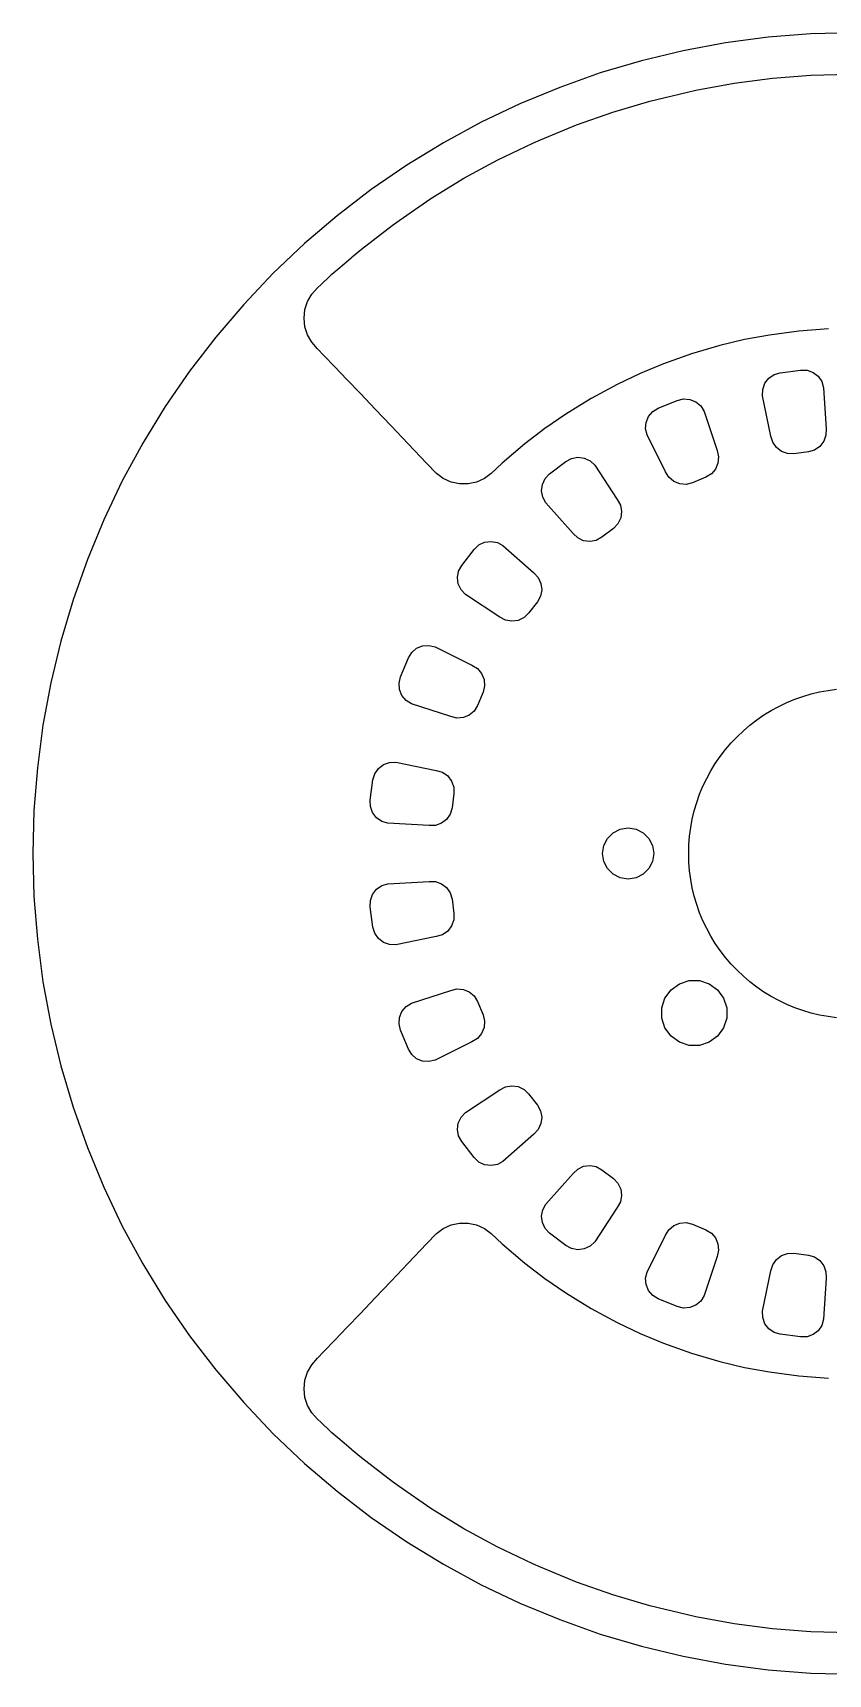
# Model space of a CAD drawing. Header units: metres. Extents: x -40 to 40, y -40 to 40.
# Drawn here: x -40 to -1.3, y -40 to 40 of the extents above; entities that cross this region are included whole.
import ezdxf

# ---------------------------------------------------------------- set-up
doc = ezdxf.new("R2010")
doc.units = ezdxf.units.M

msp = doc.modelspace()

# ---------------------------------------------------------------- linework, layer by layer
for p, q in [((0, 40), (-2.09344, 39.9452)), ((-6.25738, 39.5075), (-8.31647, 39.1259)), ((-4.18114, 39.7809), (-6.25738, 39.5075)), ((-2.09344, 39.9452), (-4.18114, 39.7809)), ((-10.3528, 38.637), (-12.3607, 38.0423)), ((-8.31647, 39.1259), (-10.3528, 38.637)), ((-12.3607, 38.0423), (-14.3347, 37.3432)), ((-5.8407, 37.5458), (-3.97208, 37.7918)), ((-3.97208, 37.7918), (-2.09315, 37.9397)), ((-2.09315, 37.9397), (-0.209057, 37.989)), ((-14.3347, 37.3432), (-16.2695, 36.5418)), ((-9.93552, 36.6754), (-8.10285, 37.1154)), ((-8.10285, 37.1154), (-7.69388, 37.2024)), ((-7.69388, 37.2024), (-5.8407, 37.5458)), ((-16.2695, 36.5418), (-18.1596, 35.6403)), ((-13.5193, 35.511), (-11.7426, 36.1401)), ((-11.7426, 36.1401), (-9.93552, 36.6754)), ((-18.1596, 35.6403), (-20, 34.641)), ((-15.2606, 34.7897), (-13.5193, 35.511)), ((-20, 34.641), (-21.7856, 33.5468)), ((-17.3437, 33.8083), (-15.6425, 34.6197)), ((-15.6425, 34.6197), (-15.2606, 34.7897)), ((-19, 32.909), (-17.3437, 33.8083)), ((-21.7856, 33.5468), (-23.5114, 32.3607)), ((-20.607, 31.9242), (-19, 32.909)), ((-23.5114, 32.3607), (-25.1728, 31.0858)), ((-22.1603, 30.8567), (-20.607, 31.9242)), ((-25.1728, 31.0858), (-26.7652, 29.7258)), ((-23.9938, 29.4635), (-22.4985, 30.6109)), ((-22.4985, 30.6109), (-22.1603, 30.8567)), ((-26.7652, 29.7258), (-28.2843, 28.2843)), ((-24.8334, 28.7465), (-24.6125, 28.9351)), ((-24.6125, 28.9351), (-24.4798, 29.0485)), ((-24.4798, 29.0485), (-24.4355, 29.0863)), ((-24.4355, 29.0863), (-23.9938, 29.4635)), ((-28.2843, 28.2843), (-29.7258, 26.7652)), ((-25.9581, 27.7354), (-25.5257, 28.1458)), ((-25.5257, 28.1458), (-25.427, 28.2395)), ((-25.427, 28.2395), (-25.1417, 28.4832)), ((-25.1417, 28.4832), (-24.8334, 28.7465)), ((-26.6136, 26.9045), (-26.4045, 27.2666)), ((-26.4045, 27.2666), (-26.1247, 27.5773)), ((-26.1247, 27.5773), (-25.9581, 27.7354)), ((-29.7258, 26.7652), (-31.0858, 25.1728)), ((-26.7865, 26.091), (-26.7428, 26.5069)), ((-26.7428, 26.5069), (-26.6136, 26.9045)), ((-26.7428, 25.6752), (-26.7865, 26.091)), ((-26.6136, 25.2776), (-26.7428, 25.6752)), ((-31.0858, 25.1728), (-32.3607, 23.5114)), ((-26.4045, 24.9155), (-26.6136, 25.2776)), ((-26.1247, 24.6047), (-26.4045, 24.9155)), ((-5.32367, 25.0459), (-6.52537, 24.7574)), ((-4.10853, 25.2712), (-5.32367, 25.0459)), ((-2.67593, 25.4598), (-4.10853, 25.2712)), ((-1.23542, 25.5731), (-2.67593, 25.4598)), ((-25.8167, 24.2805), (-26.1247, 24.6047)), ((-25.2914, 23.7276), (-25.8167, 24.2805)), ((-7.91084, 24.347), (-9.27292, 23.8647)), ((-6.52537, 24.7574), (-7.91084, 24.347)), ((-32.3607, 23.5114), (-33.5468, 21.7856)), ((-24.7005, 23.1055), (-25.2914, 23.7276)), ((-10.4147, 23.3918), (-11.5301, 22.8597)), ((-9.27292, 23.8647), (-10.4147, 23.3918)), ((-4.14674, 23.1659), (-3.88889, 23.3432)), ((-3.88889, 23.3432), (-3.58891, 23.432)), ((-3.58891, 23.432), (-2.59803, 23.5625)), ((-2.59803, 23.5625), (-2.28527, 23.5543)), ((-2.28527, 23.5543), (-1.99035, 23.4498)), ((-1.99035, 23.4498), (-1.74213, 23.2594)), ((-1.74213, 23.2594), (-1.56492, 23.0015)), ((-24.0454, 22.416), (-24.7005, 23.1055)), ((-23.3282, 21.661), (-24.0454, 22.416)), ((-11.5301, 22.8597), (-12.8, 22.1702)), ((-4.44983, 22.31), (-4.44164, 22.6228)), ((-4.44164, 22.6228), (-4.3372, 22.9177)), ((-4.3372, 22.9177), (-4.14674, 23.1659)), ((-1.56492, 23.0015), (-1.47606, 22.7015)), ((-1.47606, 22.7015), (-1.35867, 20.6997)), ((-33.5468, 21.7856), (-34.641, 20)), ((-22.5507, 20.8426), (-23.3282, 21.661)), ((-12.8, 22.1702), (-14.032, 21.4153)), ((-9.79803, 21.5412), (-9.53127, 21.7047)), ((-9.53127, 21.7047), (-8.60792, 22.0872)), ((-8.60792, 22.0872), (-8.3037, 22.1602)), ((-8.3037, 22.1602), (-7.99179, 22.1357)), ((-7.99179, 22.1357), (-7.70274, 22.0159)), ((-7.70274, 22.0159), (-7.46483, 21.8127)), ((-7.46483, 21.8127), (-7.30136, 21.546)), ((-4.04511, 20.3461), (-4.44983, 22.31)), ((-21.715, 19.9629), (-22.5507, 20.8426)), ((-14.032, 21.4153), (-15.0505, 20.7153)), ((-10.1455, 20.7024), (-10.121, 21.0143)), ((-10.121, 21.0143), (-10.0012, 21.3033)), ((-10.0012, 21.3033), (-9.79803, 21.5412)), ((-7.30136, 21.546), (-6.66986, 19.6428)), ((-34.641, 20), (-35.6403, 18.1596)), ((-15.0505, 20.7153), (-16.031, 19.9629)), ((-10.0725, 20.3982), (-10.1455, 20.7024)), ((-9.17323, 18.6058), (-10.0725, 20.3982)), ((-3.95625, 20.0461), (-4.04511, 20.3461)), ((-3.77904, 19.7882), (-3.95625, 20.0461)), ((-1.4713, 20.0921), (-1.66176, 19.8438)), ((-1.36686, 20.387), (-1.4713, 20.0921)), ((-1.35867, 20.6997), (-1.36686, 20.387)), ((-20.8235, 19.0245), (-21.715, 19.9629)), ((-16.031, 19.9629), (-17.1297, 19.0245)), ((-14.0312, 19.1067), (-13.7562, 19.256)), ((-13.7562, 19.256), (-13.4486, 19.313)), ((-13.4486, 19.313), (-13.1384, 19.2721)), ((-13.1384, 19.2721), (-12.856, 19.1375)), ((-6.66986, 19.6428), (-6.59683, 19.3385)), ((-6.59683, 19.3385), (-6.62137, 19.0266)), ((-3.53083, 19.5978), (-3.77904, 19.7882)), ((-3.2359, 19.4933), (-3.53083, 19.5978)), ((-2.92314, 19.4852), (-3.2359, 19.4933)), ((-2.21959, 19.5778), (-2.92314, 19.4852)), ((-1.9196, 19.6666), (-2.21959, 19.5778)), ((-1.66176, 19.8438), (-1.9196, 19.6666)), ((-20.3412, 18.5168), (-20.8235, 19.0245)), ((-20.003, 18.2711), (-20.3412, 18.5168)), ((-17.6647, 18.5168), (-18.003, 18.2711)), ((-17.1297, 19.0245), (-17.6647, 18.5168)), ((-15.0395, 18.2713), (-14.8241, 18.4983)), ((-14.8241, 18.4983), (-14.0312, 19.1067)), ((-12.856, 19.1375), (-12.6291, 18.9221)), ((-12.6291, 18.9221), (-11.5265, 17.2472)), ((-9.00976, 18.3391), (-9.17323, 18.6058)), ((-6.94429, 18.4997), (-7.21106, 18.3362)), ((-6.7411, 18.7376), (-6.94429, 18.4997)), ((-6.62137, 19.0266), (-6.7411, 18.7376)), ((-35.6403, 18.1596), (-36.5418, 16.2695)), ((-19.621, 18.101), (-20.003, 18.2711)), ((-19.212, 18.0141), (-19.621, 18.101)), ((-18.7939, 18.0141), (-19.212, 18.0141)), ((-18.3849, 18.101), (-18.7939, 18.0141)), ((-18.003, 18.2711), (-18.3849, 18.101)), ((-15.215, 17.6787), (-15.1742, 17.9889)), ((-15.158, 17.3711), (-15.215, 17.6787)), ((-15.1742, 17.9889), (-15.0395, 18.2713)), ((-8.77185, 18.1359), (-9.00976, 18.3391)), ((-8.4828, 18.0162), (-8.77185, 18.1359)), ((-8.17089, 17.9916), (-8.4828, 18.0162)), ((-7.86667, 18.0646), (-8.17089, 17.9916)), ((-7.21106, 18.3362), (-7.86667, 18.0646)), ((-15.0087, 17.0962), (-15.158, 17.3711)), ((-13.6762, 15.5977), (-15.0087, 17.0962)), ((-11.5265, 17.2472), (-11.3772, 16.9722)), ((-11.3772, 16.9722), (-11.3202, 16.6646)), ((-36.5418, 16.2695), (-37.3432, 14.3347)), ((-11.4957, 16.072), (-11.7111, 15.8451)), ((-11.3611, 16.3544), (-11.4957, 16.072)), ((-11.3202, 16.6646), (-11.3611, 16.3544)), ((-17.9889, 15.1742), (-17.6787, 15.215)), ((-17.6787, 15.215), (-17.3711, 15.158)), ((-13.4493, 15.3823), (-13.6762, 15.5977)), ((-13.1669, 15.2476), (-13.4493, 15.3823)), ((-12.8567, 15.2068), (-13.1669, 15.2476)), ((-12.549, 15.2638), (-12.8567, 15.2068)), ((-12.2741, 15.4131), (-12.549, 15.2638)), ((-11.7111, 15.8451), (-12.2741, 15.4131)), ((-19.1067, 14.0312), (-18.4983, 14.8241)), ((-18.4983, 14.8241), (-18.2713, 15.0395)), ((-18.2713, 15.0395), (-17.9889, 15.1742)), ((-17.3711, 15.158), (-17.0962, 15.0087)), ((-17.0962, 15.0087), (-15.5977, 13.6762)), ((-37.3432, 14.3347), (-38.0423, 12.3607)), ((-19.313, 13.4486), (-19.256, 13.7562)), ((-19.256, 13.7562), (-19.1067, 14.0312)), ((-15.5977, 13.6762), (-15.3823, 13.4493)), ((-19.2721, 13.1384), (-19.313, 13.4486)), ((-19.1375, 12.856), (-19.2721, 13.1384)), ((-18.9221, 12.6291), (-19.1375, 12.856)), ((-15.3823, 13.4493), (-15.2476, 13.1669)), ((-15.2068, 12.8567), (-15.2638, 12.549)), ((-15.2476, 13.1669), (-15.2068, 12.8567)), ((-38.0423, 12.3607), (-38.637, 10.3528)), ((-17.2472, 11.5265), (-18.9221, 12.6291)), ((-15.4131, 12.2741), (-15.8451, 11.7111)), ((-15.2638, 12.549), (-15.4131, 12.2741)), ((-16.9722, 11.3772), (-17.2472, 11.5265)), ((-16.6646, 11.3202), (-16.9722, 11.3772)), ((-16.3544, 11.3611), (-16.6646, 11.3202)), ((-16.072, 11.4957), (-16.3544, 11.3611)), ((-15.8451, 11.7111), (-16.072, 11.4957)), ((-38.637, 10.3528), (-39.1259, 8.31647)), ((-21.7047, 9.53127), (-21.5412, 9.79803)), ((-21.5412, 9.79803), (-21.3033, 10.0012)), ((-21.3033, 10.0012), (-21.0143, 10.121)), ((-21.0143, 10.121), (-20.7024, 10.1455)), ((-20.7024, 10.1455), (-20.3982, 10.0725)), ((-20.3982, 10.0725), (-18.6058, 9.17323)), ((-22.0872, 8.60792), (-21.7047, 9.53127)), ((-18.6058, 9.17323), (-18.3391, 9.00976)), ((-18.3391, 9.00976), (-18.1359, 8.77185)), ((-39.1259, 8.31647), (-39.5075, 6.25738)), ((-22.1602, 8.3037), (-22.0872, 8.60792)), ((-22.1357, 7.99179), (-22.1602, 8.3037)), ((-18.1359, 8.77185), (-18.0162, 8.4828)), ((-17.9916, 8.17089), (-18.0646, 7.86667)), ((-18.0162, 8.4828), (-17.9916, 8.17089)), ((-1.2593, 7.95089), (-0.841454, 8.0059)), ((-22.0159, 7.70274), (-22.1357, 7.99179)), ((-21.8127, 7.46483), (-22.0159, 7.70274)), ((-21.546, 7.30136), (-21.8127, 7.46483)), ((-19.6428, 6.66986), (-21.546, 7.30136)), ((-18.3362, 7.21106), (-18.4997, 6.94429)), ((-18.0646, 7.86667), (-18.3362, 7.21106)), ((-3.65462, 7.1726), (-3.27423, 7.35404)), ((-3.27423, 7.35404), (-2.88486, 7.51532)), ((-2.88486, 7.51532), (-2.48759, 7.656)), ((-2.48759, 7.656), (-2.08349, 7.7757)), ((-2.08349, 7.7757), (-1.67369, 7.87409)), ((-1.67369, 7.87409), (-1.2593, 7.95089)), ((-19.3385, 6.59683), (-19.6428, 6.66986)), ((-19.0266, 6.62137), (-19.3385, 6.59683)), ((-18.7376, 6.7411), (-19.0266, 6.62137)), ((-18.4997, 6.94429), (-18.7376, 6.7411)), ((-5.06603, 6.25602), (-4.73167, 6.51259)), ((-4.73167, 6.51259), (-4.38434, 6.7513)), ((-4.38434, 6.7513), (-4.025, 6.9715)), ((-4.025, 6.9715), (-3.65462, 7.1726)), ((-39.5075, 6.25738), (-39.7809, 4.18114)), ((-5.98232, 5.3865), (-5.69221, 5.69221)), ((-5.69221, 5.69221), (-5.3865, 5.98232)), ((-5.3865, 5.98232), (-5.06603, 6.25602)), ((-6.51259, 4.73167), (-6.25602, 5.06603)), ((-6.25602, 5.06603), (-5.98232, 5.3865)), ((-39.7809, 4.18114), (-39.9452, 2.09344)), ((-23.3432, 3.88889), (-23.1659, 4.14674)), ((-23.1659, 4.14674), (-22.9177, 4.3372)), ((-22.9177, 4.3372), (-22.6228, 4.44164)), ((-22.6228, 4.44164), (-22.31, 4.44983)), ((-22.31, 4.44983), (-20.3461, 4.04511)), ((-20.3461, 4.04511), (-20.0461, 3.95625)), ((-7.1726, 3.65462), (-6.9715, 4.025)), ((-6.9715, 4.025), (-6.7513, 4.38434)), ((-6.7513, 4.38434), (-6.51259, 4.73167)), ((-23.5625, 2.59803), (-23.432, 3.58891)), ((-23.432, 3.58891), (-23.3432, 3.88889)), ((-20.0461, 3.95625), (-19.7882, 3.77904)), ((-19.7882, 3.77904), (-19.5978, 3.53083)), ((-19.5978, 3.53083), (-19.4933, 3.2359)), ((-19.4933, 3.2359), (-19.4852, 2.92314)), ((-7.51532, 2.88486), (-7.35404, 3.27423)), ((-7.35404, 3.27423), (-7.1726, 3.65462)), ((-23.5543, 2.28527), (-23.5625, 2.59803)), ((-19.4852, 2.92314), (-19.5778, 2.21959)), ((-7.7757, 2.08349), (-7.656, 2.48759)), ((-7.656, 2.48759), (-7.51532, 2.88486)), ((-39.9452, 2.09344), (-40, 0)), ((-23.4498, 1.99035), (-23.5543, 2.28527)), ((-23.2594, 1.74213), (-23.4498, 1.99035)), ((-23.0015, 1.56492), (-23.2594, 1.74213)), ((-19.8438, 1.66176), (-20.0921, 1.4713)), ((-19.6666, 1.9196), (-19.8438, 1.66176)), ((-19.5778, 2.21959), (-19.6666, 1.9196)), ((-7.95089, 1.2593), (-7.87409, 1.67369)), ((-7.87409, 1.67369), (-7.7757, 2.08349)), ((-22.7015, 1.47606), (-23.0015, 1.56492)), ((-20.6997, 1.35867), (-22.7015, 1.47606)), ((-20.387, 1.36686), (-20.6997, 1.35867)), ((-20.0921, 1.4713), (-20.387, 1.36686)), ((-12.0113, 0.734731), (-11.7347, 1.01127)), ((-11.7347, 1.01127), (-11.3863, 1.18882)), ((-11.3863, 1.18882), (-11, 1.25)), ((-11, 1.25), (-10.6137, 1.18882)), ((-10.6137, 1.18882), (-10.2653, 1.01127)), ((-10.2653, 1.01127), (-9.98873, 0.734731)), ((-8.03897, 0.421304), (-8.0059, 0.841454)), ((-8.0059, 0.841454), (-7.95089, 1.2593)), ((-40, 0), (-39.9452, -2.09344)), ((-12.25, 0), (-12.1888, 0.386271)), ((-12.1888, -0.386271), (-12.25, 0)), ((-12.1888, 0.386271), (-12.0113, 0.734731)), ((-9.98873, 0.734731), (-9.81118, 0.386271)), ((-9.81118, 0.386271), (-9.75, 0)), ((-9.75, 0), (-9.81118, -0.386271)), ((-8.05, 0), (-8.03897, 0.421304)), ((-8.03897, -0.421304), (-8.05, 0)), ((-12.0113, -0.734731), (-12.1888, -0.386271)), ((-11.7347, -1.01127), (-12.0113, -0.734731)), ((-9.98873, -0.734731), (-10.2653, -1.01127)), ((-9.81118, -0.386271), (-9.98873, -0.734731)), ((-8.0059, -0.841454), (-8.03897, -0.421304)), ((-23.2594, -1.74213), (-23.0015, -1.56492)), ((-23.0015, -1.56492), (-22.7015, -1.47606)), ((-22.7015, -1.47606), (-20.6997, -1.35867)), ((-20.6997, -1.35867), (-20.387, -1.36686)), ((-20.387, -1.36686), (-20.0921, -1.4713)), ((-20.0921, -1.4713), (-19.8438, -1.66176)), ((-11.3863, -1.18882), (-11.7347, -1.01127)), ((-11, -1.25), (-11.3863, -1.18882)), ((-10.6137, -1.18882), (-11, -1.25)), ((-10.2653, -1.01127), (-10.6137, -1.18882)), ((-7.95089, -1.2593), (-8.0059, -0.841454)), ((-7.87409, -1.67369), (-7.95089, -1.2593)), ((-39.9452, -2.09344), (-39.7809, -4.18114)), ((-23.5625, -2.59803), (-23.5543, -2.28527)), ((-23.5543, -2.28527), (-23.4498, -1.99035)), ((-23.4498, -1.99035), (-23.2594, -1.74213)), ((-19.8438, -1.66176), (-19.6666, -1.9196)), ((-19.6666, -1.9196), (-19.5778, -2.21959)), ((-19.5778, -2.21959), (-19.4852, -2.92314)), ((-7.7757, -2.08349), (-7.87409, -1.67369)), ((-7.656, -2.48759), (-7.7757, -2.08349)), ((-23.432, -3.58891), (-23.5625, -2.59803)), ((-19.4852, -2.92314), (-19.4933, -3.2359)), ((-7.51532, -2.88486), (-7.656, -2.48759)), ((-7.35404, -3.27423), (-7.51532, -2.88486)), ((-23.3432, -3.88889), (-23.432, -3.58891)), ((-23.1659, -4.14674), (-23.3432, -3.88889)), ((-20.0461, -3.95625), (-20.3461, -4.04511)), ((-19.7882, -3.77904), (-20.0461, -3.95625)), ((-19.5978, -3.53083), (-19.7882, -3.77904)), ((-19.4933, -3.2359), (-19.5978, -3.53083)), ((-7.1726, -3.65462), (-7.35404, -3.27423)), ((-6.9715, -4.025), (-7.1726, -3.65462)), ((-39.7809, -4.18114), (-39.5075, -6.25738)), ((-22.9177, -4.3372), (-23.1659, -4.14674)), ((-22.6228, -4.44164), (-22.9177, -4.3372)), ((-22.31, -4.44983), (-22.6228, -4.44164)), ((-20.3461, -4.04511), (-22.31, -4.44983)), ((-6.7513, -4.38434), (-6.9715, -4.025)), ((-6.51259, -4.73167), (-6.7513, -4.38434)), ((-6.25602, -5.06603), (-6.51259, -4.73167)), ((-5.98232, -5.3865), (-6.25602, -5.06603)), ((-5.69221, -5.69221), (-5.98232, -5.3865)), ((-39.5075, -6.25738), (-39.1259, -8.31647)), ((-8.90954, -6.6468), (-8.50456, -6.35256)), ((-8.50456, -6.35256), (-8.02847, -6.19787)), ((-8.02847, -6.19787), (-7.52788, -6.19787)), ((-7.52788, -6.19787), (-7.05179, -6.35256)), ((-7.05179, -6.35256), (-6.6468, -6.6468)), ((-5.3865, -5.98232), (-5.69221, -5.69221)), ((-5.06603, -6.25602), (-5.3865, -5.98232)), ((-4.73167, -6.51259), (-5.06603, -6.25602)), ((-21.546, -7.30136), (-19.6428, -6.66986)), ((-19.6428, -6.66986), (-19.3385, -6.59683)), ((-19.3385, -6.59683), (-19.0266, -6.62137)), ((-19.0266, -6.62137), (-18.7376, -6.7411)), ((-18.7376, -6.7411), (-18.4997, -6.94429)), ((-18.4997, -6.94429), (-18.3362, -7.21106)), ((-9.35848, -7.52788), (-9.20378, -7.05179)), ((-9.20378, -7.05179), (-8.90954, -6.6468)), ((-6.6468, -6.6468), (-6.35256, -7.05179)), ((-6.35256, -7.05179), (-6.19787, -7.52788)), ((-4.38434, -6.7513), (-4.73167, -6.51259)), ((-4.025, -6.9715), (-4.38434, -6.7513)), ((-3.65462, -7.1726), (-4.025, -6.9715)), ((-3.27423, -7.35404), (-3.65462, -7.1726)), ((-22.1602, -8.3037), (-22.1357, -7.99179)), ((-22.1357, -7.99179), (-22.0159, -7.70274)), ((-22.0159, -7.70274), (-21.8127, -7.46483)), ((-21.8127, -7.46483), (-21.546, -7.30136)), ((-18.3362, -7.21106), (-18.0646, -7.86667)), ((-18.0646, -7.86667), (-17.9916, -8.17089)), ((-9.35848, -8.02847), (-9.35848, -7.52788)), ((-6.19787, -7.52788), (-6.19787, -8.02847)), ((-2.88486, -7.51532), (-3.27423, -7.35404)), ((-2.48759, -7.656), (-2.88486, -7.51532)), ((-2.08349, -7.7757), (-2.48759, -7.656)), ((-1.67369, -7.87409), (-2.08349, -7.7757)), ((-1.2593, -7.95089), (-1.67369, -7.87409)), ((-0.841454, -8.0059), (-1.2593, -7.95089)), ((-39.1259, -8.31647), (-38.637, -10.3528)), ((-22.0872, -8.60792), (-22.1602, -8.3037)), ((-21.7047, -9.53127), (-22.0872, -8.60792)), ((-18.1359, -8.77185), (-18.3391, -9.00976)), ((-18.0162, -8.4828), (-18.1359, -8.77185)), ((-17.9916, -8.17089), (-18.0162, -8.4828)), ((-9.20378, -8.50456), (-9.35848, -8.02847)), ((-8.90954, -8.90954), (-9.20378, -8.50456)), ((-6.35256, -8.50456), (-6.6468, -8.90954)), ((-6.19787, -8.02847), (-6.35256, -8.50456)), ((-21.5412, -9.79803), (-21.7047, -9.53127)), ((-18.6058, -9.17323), (-20.3982, -10.0725)), ((-18.3391, -9.00976), (-18.6058, -9.17323)), ((-8.50456, -9.20378), (-8.90954, -8.90954)), ((-8.02847, -9.35848), (-8.50456, -9.20378)), ((-7.52788, -9.35848), (-8.02847, -9.35848)), ((-7.05179, -9.20378), (-7.52788, -9.35848)), ((-6.6468, -8.90954), (-7.05179, -9.20378)), ((-38.637, -10.3528), (-38.0423, -12.3607)), ((-21.3033, -10.0012), (-21.5412, -9.79803)), ((-21.0143, -10.121), (-21.3033, -10.0012)), ((-20.7024, -10.1455), (-21.0143, -10.121)), ((-20.3982, -10.0725), (-20.7024, -10.1455)), ((-18.9221, -12.6291), (-17.2472, -11.5265)), ((-17.2472, -11.5265), (-16.9722, -11.3772)), ((-16.9722, -11.3772), (-16.6646, -11.3202)), ((-16.6646, -11.3202), (-16.3544, -11.3611)), ((-16.3544, -11.3611), (-16.072, -11.4957)), ((-16.072, -11.4957), (-15.8451, -11.7111)), ((-15.8451, -11.7111), (-15.4131, -12.2741)), ((-38.0423, -12.3607), (-37.3432, -14.3347)), ((-19.1375, -12.856), (-18.9221, -12.6291)), ((-15.4131, -12.2741), (-15.2638, -12.549)), ((-15.2638, -12.549), (-15.2068, -12.8567)), ((-19.313, -13.4486), (-19.2721, -13.1384)), ((-19.256, -13.7562), (-19.313, -13.4486)), ((-19.2721, -13.1384), (-19.1375, -12.856)), ((-15.3823, -13.4493), (-15.5977, -13.6762)), ((-15.2476, -13.1669), (-15.3823, -13.4493)), ((-15.2068, -12.8567), (-15.2476, -13.1669)), ((-37.3432, -14.3347), (-36.5418, -16.2695)), ((-19.1067, -14.0312), (-19.256, -13.7562)), ((-18.4983, -14.8241), (-19.1067, -14.0312)), ((-15.5977, -13.6762), (-17.0962, -15.0087)), ((-18.2713, -15.0395), (-18.4983, -14.8241)), ((-17.9889, -15.1742), (-18.2713, -15.0395)), ((-17.6787, -15.215), (-17.9889, -15.1742)), ((-17.3711, -15.158), (-17.6787, -15.215)), ((-17.0962, -15.0087), (-17.3711, -15.158)), ((-15.0087, -17.0962), (-13.6762, -15.5977)), ((-13.6762, -15.5977), (-13.4493, -15.3823)), ((-13.4493, -15.3823), (-13.1669, -15.2476)), ((-13.1669, -15.2476), (-12.8567, -15.2068)), ((-12.8567, -15.2068), (-12.549, -15.2638)), ((-12.549, -15.2638), (-12.2741, -15.4131)), ((-12.2741, -15.4131), (-11.7111, -15.8451)), ((-11.7111, -15.8451), (-11.4957, -16.072)), ((-36.5418, -16.2695), (-35.6403, -18.1596)), ((-11.4957, -16.072), (-11.3611, -16.3544)), ((-11.3202, -16.6646), (-11.3772, -16.9722)), ((-11.3611, -16.3544), (-11.3202, -16.6646)), ((-15.215, -17.6787), (-15.158, -17.3711)), ((-15.158, -17.3711), (-15.0087, -17.0962)), ((-11.5265, -17.2472), (-12.6291, -18.9221)), ((-11.3772, -16.9722), (-11.5265, -17.2472)), ((-35.6403, -18.1596), (-34.641, -20)), ((-20.3412, -18.5168), (-20.003, -18.2711)), ((-20.003, -18.2711), (-19.621, -18.101)), ((-19.621, -18.101), (-19.212, -18.0141)), ((-19.212, -18.0141), (-18.7939, -18.0141)), ((-18.7939, -18.0141), (-18.3849, -18.101)), ((-18.3849, -18.101), (-18.003, -18.2711)), ((-18.003, -18.2711), (-17.6647, -18.5168)), ((-15.1742, -17.9889), (-15.215, -17.6787)), ((-15.0395, -18.2713), (-15.1742, -17.9889)), ((-14.8241, -18.4983), (-15.0395, -18.2713)), ((-9.17323, -18.6058), (-9.00976, -18.3391)), ((-9.00976, -18.3391), (-8.77185, -18.1359)), ((-8.77185, -18.1359), (-8.4828, -18.0162)), ((-8.4828, -18.0162), (-8.17089, -17.9916)), ((-8.17089, -17.9916), (-7.86667, -18.0646)), ((-7.86667, -18.0646), (-7.21106, -18.3362)), ((-7.21106, -18.3362), (-6.94429, -18.4997)), ((-21.715, -19.9629), (-20.8235, -19.0245)), ((-20.8235, -19.0245), (-20.3412, -18.5168)), ((-17.6647, -18.5168), (-17.1297, -19.0245)), ((-17.1297, -19.0245), (-16.031, -19.9629)), ((-14.0312, -19.1067), (-14.8241, -18.4983)), ((-13.7562, -19.256), (-14.0312, -19.1067)), ((-12.856, -19.1375), (-13.1384, -19.2721)), ((-12.6291, -18.9221), (-12.856, -19.1375)), ((-10.0725, -20.3982), (-9.17323, -18.6058)), ((-6.94429, -18.4997), (-6.7411, -18.7376)), ((-6.7411, -18.7376), (-6.62137, -19.0266)), ((-6.62137, -19.0266), (-6.59683, -19.3385)), ((-34.641, -20), (-33.5468, -21.7856)), ((-22.5507, -20.8426), (-21.715, -19.9629)), ((-16.031, -19.9629), (-15.0505, -20.7153)), ((-13.4486, -19.313), (-13.7562, -19.256)), ((-13.1384, -19.2721), (-13.4486, -19.313)), ((-6.66986, -19.6428), (-7.30136, -21.546)), ((-6.59683, -19.3385), (-6.66986, -19.6428)), ((-3.95625, -20.0461), (-3.77904, -19.7882)), ((-3.77904, -19.7882), (-3.53083, -19.5978)), ((-3.53083, -19.5978), (-3.2359, -19.4933)), ((-3.2359, -19.4933), (-2.92314, -19.4852)), ((-2.92314, -19.4852), (-2.21959, -19.5778)), ((-2.21959, -19.5778), (-1.9196, -19.6666)), ((-1.9196, -19.6666), (-1.66176, -19.8438)), ((-1.66176, -19.8438), (-1.4713, -20.0921)), ((-15.0505, -20.7153), (-14.032, -21.4153)), ((-10.1455, -20.7024), (-10.0725, -20.3982)), ((-10.121, -21.0143), (-10.1455, -20.7024)), ((-4.44983, -22.31), (-4.04511, -20.3461)), ((-4.04511, -20.3461), (-3.95625, -20.0461)), ((-1.35867, -20.6997), (-1.47606, -22.7015)), ((-1.4713, -20.0921), (-1.36686, -20.387)), ((-1.36686, -20.387), (-1.35867, -20.6997)), ((-23.3282, -21.661), (-22.5507, -20.8426)), ((-14.032, -21.4153), (-12.8, -22.1702)), ((-10.0012, -21.3033), (-10.121, -21.0143)), ((-9.79803, -21.5412), (-10.0012, -21.3033)), ((-9.53127, -21.7047), (-9.79803, -21.5412)), ((-7.30136, -21.546), (-7.46483, -21.8127)), ((-33.5468, -21.7856), (-32.3607, -23.5114)), ((-24.0454, -22.416), (-23.3282, -21.661)), ((-12.8, -22.1702), (-11.5301, -22.8597)), ((-8.60792, -22.0872), (-9.53127, -21.7047)), ((-8.3037, -22.1602), (-8.60792, -22.0872)), ((-7.99179, -22.1357), (-8.3037, -22.1602)), ((-7.70274, -22.0159), (-7.99179, -22.1357)), ((-7.46483, -21.8127), (-7.70274, -22.0159)), ((-4.44164, -22.6228), (-4.44983, -22.31)), ((-25.2914, -23.7276), (-24.7005, -23.1055)), ((-24.7005, -23.1055), (-24.0454, -22.416)), ((-11.5301, -22.8597), (-10.4147, -23.3918)), ((-4.3372, -22.9177), (-4.44164, -22.6228)), ((-4.14674, -23.1659), (-4.3372, -22.9177)), ((-3.88889, -23.3432), (-4.14674, -23.1659)), ((-1.56492, -23.0015), (-1.74213, -23.2594)), ((-1.47606, -22.7015), (-1.56492, -23.0015)), ((-32.3607, -23.5114), (-31.0858, -25.1728)), ((-25.8167, -24.2805), (-25.2914, -23.7276)), ((-10.4147, -23.3918), (-9.27292, -23.8647)), ((-9.27292, -23.8647), (-7.91084, -24.347)), ((-3.58891, -23.432), (-3.88889, -23.3432)), ((-2.59803, -23.5625), (-3.58891, -23.432)), ((-2.28527, -23.5543), (-2.59803, -23.5625)), ((-1.99035, -23.4498), (-2.28527, -23.5543)), ((-1.74213, -23.2594), (-1.99035, -23.4498)), ((-26.4045, -24.9155), (-26.1247, -24.6047)), ((-26.1247, -24.6047), (-25.8167, -24.2805)), ((-7.91084, -24.347), (-6.52537, -24.7574)), ((-6.52537, -24.7574), (-5.32367, -25.0459)), ((-31.0858, -25.1728), (-29.7258, -26.7652)), ((-26.7428, -25.6752), (-26.6136, -25.2776)), ((-26.6136, -25.2776), (-26.4045, -24.9155)), ((-5.32367, -25.0459), (-4.10853, -25.2712)), ((-4.10853, -25.2712), (-2.67593, -25.4598)), ((-2.67593, -25.4598), (-1.23542, -25.5731)), ((-26.7865, -26.091), (-26.7428, -25.6752)), ((-26.7428, -26.5069), (-26.7865, -26.091)), ((-29.7258, -26.7652), (-28.2843, -28.2843)), ((-26.6136, -26.9045), (-26.7428, -26.5069)), ((-26.4045, -27.2666), (-26.6136, -26.9045)), ((-26.1247, -27.5773), (-26.4045, -27.2666)), ((-25.9581, -27.7354), (-26.1247, -27.5773)), ((-25.5257, -28.1458), (-25.9581, -27.7354)), ((-28.2843, -28.2843), (-26.7652, -29.7258)), ((-25.427, -28.2395), (-25.5257, -28.1458)), ((-25.1417, -28.4832), (-25.427, -28.2395)), ((-24.8334, -28.7465), (-25.1417, -28.4832)), ((-24.6125, -28.9351), (-24.8334, -28.7465)), ((-24.4798, -29.0485), (-24.6125, -28.9351)), ((-24.4355, -29.0863), (-24.4798, -29.0485)), ((-23.9938, -29.4635), (-24.4355, -29.0863)), ((-22.4985, -30.6109), (-23.9938, -29.4635)), ((-26.7652, -29.7258), (-25.1728, -31.0858)), ((-25.1728, -31.0858), (-23.5114, -32.3607)), ((-22.1603, -30.8567), (-22.4985, -30.6109)), ((-20.607, -31.9242), (-22.1603, -30.8567)), ((-19, -32.909), (-20.607, -31.9242)), ((-23.5114, -32.3607), (-21.7856, -33.5468)), ((-21.7856, -33.5468), (-20, -34.641)), ((-17.3437, -33.8083), (-19, -32.909)), ((-15.6425, -34.6197), (-17.3437, -33.8083)), ((-20, -34.641), (-18.1596, -35.6403)), ((-15.2606, -34.7897), (-15.6425, -34.6197)), ((-13.5193, -35.511), (-15.2606, -34.7897)), ((-18.1596, -35.6403), (-16.2695, -36.5418)), ((-11.7426, -36.1401), (-13.5193, -35.511)), ((-16.2695, -36.5418), (-14.3347, -37.3432)), ((-9.93552, -36.6754), (-11.7426, -36.1401)), ((-8.10285, -37.1154), (-9.93552, -36.6754)), ((-14.3347, -37.3432), (-12.3607, -38.0423)), ((-7.69388, -37.2024), (-8.10285, -37.1154)), ((-5.8407, -37.5458), (-7.69388, -37.2024)), ((-3.97208, -37.7918), (-5.8407, -37.5458)), ((-12.3607, -38.0423), (-10.3528, -38.637)), ((-2.09315, -37.9397), (-3.97208, -37.7918)), ((-0.209057, -37.989), (-2.09315, -37.9397)), ((-10.3528, -38.637), (-8.31647, -39.1259)), ((-8.31647, -39.1259), (-6.25738, -39.5075)), ((-6.25738, -39.5075), (-4.18114, -39.7809)), ((-4.18114, -39.7809), (-2.09344, -39.9452)), ((-2.09344, -39.9452), (0, -40))]:
    msp.add_line(p, q)

doc.saveas('drawing.dxf')
